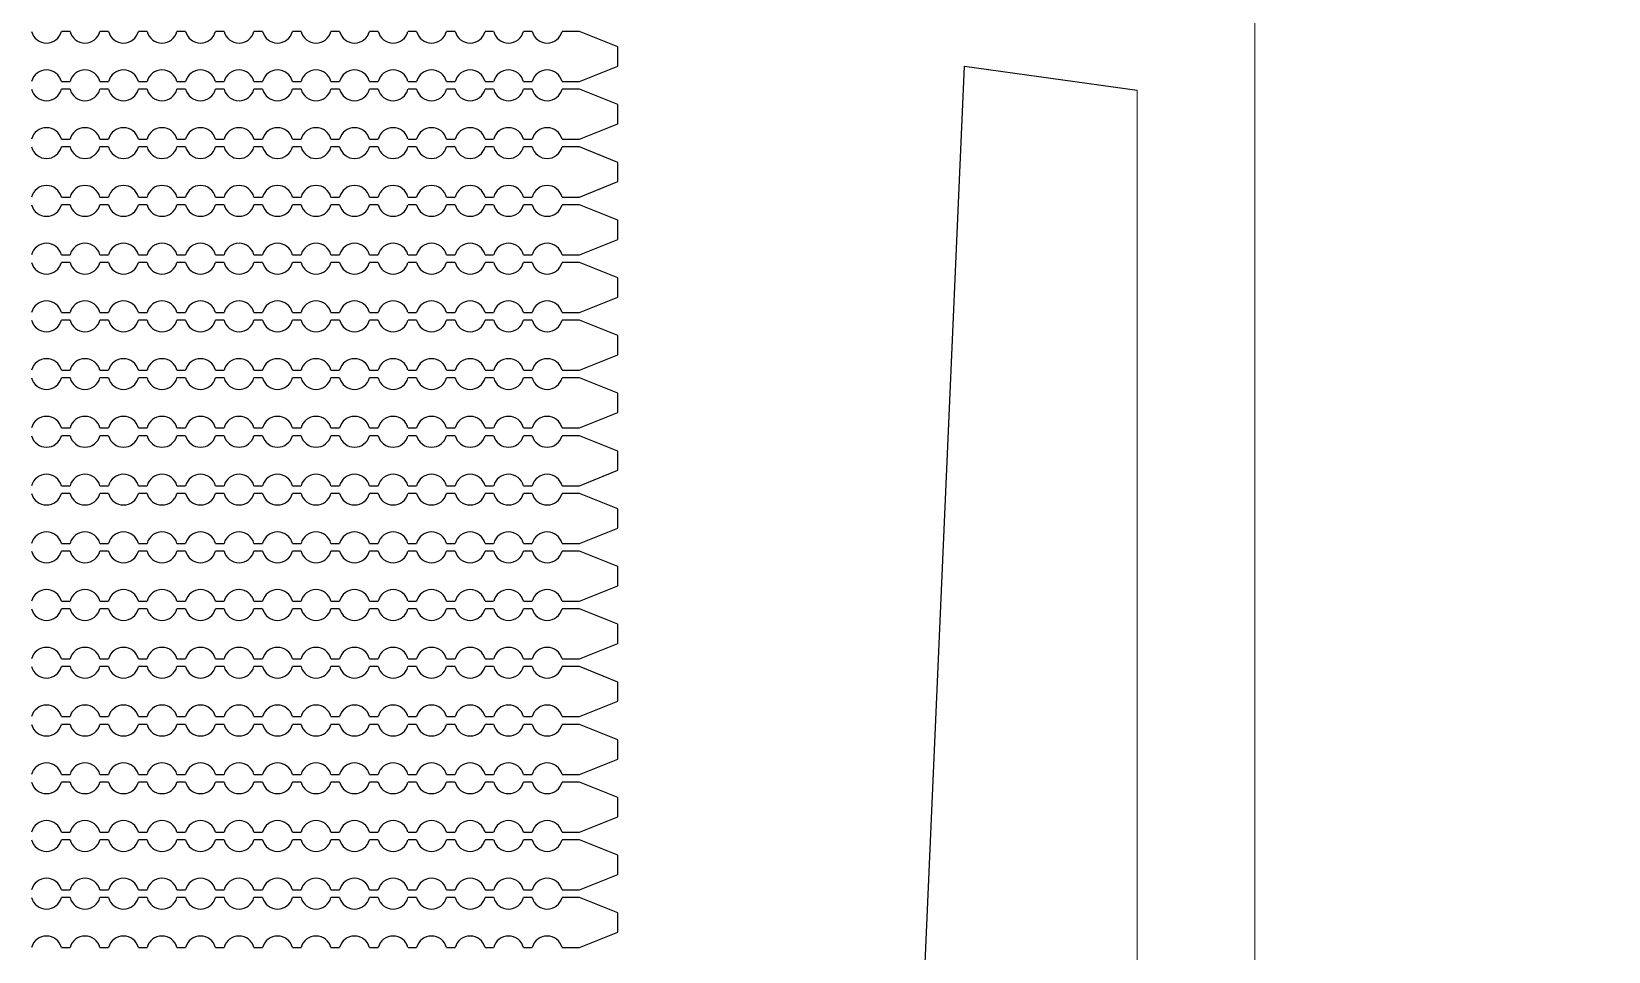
# Model space of a CAD drawing. Extents: x 4056 to 105656, y 4120 to 105720.
# Drawn here: x 35925 to 37972, y 31103 to 32298 of the extents above; entities that cross this region are included whole.
import ezdxf

# ---------------------------------------------------------------- set-up
doc = ezdxf.new("R2010")
doc.units = 13
doc.header["$MEASUREMENT"] = 0
doc.layers.add('Main Layer', color=7, linetype='Continuous', lineweight=0)

msp = doc.modelspace()

# ---------------------------------------------------------------- linework, layer by layer
at = {"lineweight": 0}
for p, q in [((37513.2, 32374.7), (37513.2, 26210.4)), ((37136.4, 32253), (37136.4, 32253)), ((37360.6, 32222), (37360.6, 26465.4))]:
    msp.add_line(p, q, dxfattribs=at)
for p, q in [((35975.1, 32298), (35963.9, 32298)), ((36025.1, 32298), (36013.9, 32298)), ((36075.1, 32298), (36063.9, 32298)), ((36125.1, 32298), (36113.9, 32298)), ((36175.1, 32298), (36163.9, 32298)), ((36225.1, 32298), (36213.9, 32298)), ((36275.1, 32298), (36263.9, 32298)), ((36325.1, 32298), (36313.9, 32298)), ((36375.1, 32298), (36363.9, 32298)), ((36425.1, 32298), (36413.9, 32298)), ((36475.1, 32298), (36463.9, 32298)), ((36525.1, 32298), (36513.9, 32298)), ((36575.1, 32298), (36563.9, 32298)), ((36625.1, 32298), (36613.9, 32298)), ((36636.4, 32298), (36625.1, 32298)), ((36686.4, 32278), (36636.4, 32298)), ((36686.4, 32253), (36686.4, 32278)), ((36636.4, 32233), (36686.4, 32253)), ((36936.4, 27703), (37136.4, 32253)), ((37136.4, 32253), (37360.6, 32222)), ((35963.9, 32233), (35975.1, 32233)), ((36013.9, 32233), (36025.1, 32233)), ((36063.9, 32233), (36075.1, 32233)), ((36113.9, 32233), (36125.1, 32233)), ((36163.9, 32233), (36175.1, 32233)), ((36213.9, 32233), (36225.1, 32233)), ((36263.9, 32233), (36275.1, 32233)), ((36313.9, 32233), (36325.1, 32233)), ((36363.9, 32233), (36375.1, 32233)), ((36413.9, 32233), (36425.1, 32233)), ((36463.9, 32233), (36475.1, 32233)), ((36513.9, 32233), (36525.1, 32233)), ((36563.9, 32233), (36575.1, 32233)), ((36613.9, 32233), (36625.1, 32233)), ((36625.1, 32233), (36636.4, 32233)), ((35975.1, 32223), (35963.9, 32223)), ((36025.1, 32223), (36013.9, 32223)), ((36075.1, 32223), (36063.9, 32223)), ((36125.1, 32223), (36113.9, 32223)), ((36175.1, 32223), (36163.9, 32223)), ((36225.1, 32223), (36213.9, 32223)), ((36275.1, 32223), (36263.9, 32223)), ((36325.1, 32223), (36313.9, 32223)), ((36375.1, 32223), (36363.9, 32223)), ((36425.1, 32223), (36413.9, 32223)), ((36475.1, 32223), (36463.9, 32223)), ((36525.1, 32223), (36513.9, 32223)), ((36575.1, 32223), (36563.9, 32223)), ((36625.1, 32223), (36613.9, 32223)), ((36636.4, 32223), (36625.1, 32223)), ((36686.4, 32203), (36636.4, 32223)), ((36686.4, 32178), (36686.4, 32203)), ((36636.4, 32158), (36686.4, 32178)), ((35963.9, 32158), (35975.1, 32158)), ((35975.1, 32148), (35963.9, 32148)), ((36013.9, 32158), (36025.1, 32158)), ((36025.1, 32148), (36013.9, 32148)), ((36063.9, 32158), (36075.1, 32158)), ((36075.1, 32148), (36063.9, 32148)), ((36113.9, 32158), (36125.1, 32158)), ((36125.1, 32148), (36113.9, 32148)), ((36163.9, 32158), (36175.1, 32158)), ((36175.1, 32148), (36163.9, 32148)), ((36213.9, 32158), (36225.1, 32158)), ((36225.1, 32148), (36213.9, 32148)), ((36263.9, 32158), (36275.1, 32158)), ((36275.1, 32148), (36263.9, 32148)), ((36313.9, 32158), (36325.1, 32158)), ((36325.1, 32148), (36313.9, 32148)), ((36363.9, 32158), (36375.1, 32158)), ((36375.1, 32148), (36363.9, 32148)), ((36413.9, 32158), (36425.1, 32158)), ((36425.1, 32148), (36413.9, 32148)), ((36463.9, 32158), (36475.1, 32158)), ((36475.1, 32148), (36463.9, 32148)), ((36513.9, 32158), (36525.1, 32158)), ((36525.1, 32148), (36513.9, 32148)), ((36563.9, 32158), (36575.1, 32158)), ((36575.1, 32148), (36563.9, 32148)), ((36613.9, 32158), (36625.1, 32158)), ((36625.1, 32148), (36613.9, 32148)), ((36625.1, 32158), (36636.4, 32158)), ((36636.4, 32148), (36625.1, 32148)), ((36686.4, 32128), (36636.4, 32148)), ((36686.4, 32103), (36686.4, 32128)), ((36636.4, 32083), (36686.4, 32103)), ((35963.9, 32083), (35975.1, 32083)), ((36013.9, 32083), (36025.1, 32083)), ((36063.9, 32083), (36075.1, 32083)), ((36113.9, 32083), (36125.1, 32083)), ((36163.9, 32083), (36175.1, 32083)), ((36213.9, 32083), (36225.1, 32083)), ((36263.9, 32083), (36275.1, 32083)), ((36313.9, 32083), (36325.1, 32083)), ((36363.9, 32083), (36375.1, 32083)), ((36413.9, 32083), (36425.1, 32083)), ((36463.9, 32083), (36475.1, 32083)), ((36513.9, 32083), (36525.1, 32083)), ((36563.9, 32083), (36575.1, 32083)), ((36613.9, 32083), (36625.1, 32083)), ((36625.1, 32083), (36636.4, 32083)), ((35975.1, 32073), (35963.9, 32073)), ((36025.1, 32073), (36013.9, 32073)), ((36075.1, 32073), (36063.9, 32073)), ((36125.1, 32073), (36113.9, 32073)), ((36175.1, 32073), (36163.9, 32073)), ((36225.1, 32073), (36213.9, 32073)), ((36275.1, 32073), (36263.9, 32073)), ((36325.1, 32073), (36313.9, 32073)), ((36375.1, 32073), (36363.9, 32073)), ((36425.1, 32073), (36413.9, 32073)), ((36475.1, 32073), (36463.9, 32073)), ((36525.1, 32073), (36513.9, 32073)), ((36575.1, 32073), (36563.9, 32073)), ((36625.1, 32073), (36613.9, 32073)), ((36636.4, 32073), (36625.1, 32073)), ((36686.4, 32053), (36636.4, 32073)), ((36686.4, 32028), (36686.4, 32053)), ((36636.4, 32008), (36686.4, 32028)), ((35963.9, 32008), (35975.1, 32008)), ((36013.9, 32008), (36025.1, 32008)), ((36063.9, 32008), (36075.1, 32008)), ((36113.9, 32008), (36125.1, 32008)), ((36163.9, 32008), (36175.1, 32008)), ((36213.9, 32008), (36225.1, 32008)), ((36263.9, 32008), (36275.1, 32008)), ((36313.9, 32008), (36325.1, 32008)), ((36363.9, 32008), (36375.1, 32008)), ((36413.9, 32008), (36425.1, 32008)), ((36463.9, 32008), (36475.1, 32008)), ((36513.9, 32008), (36525.1, 32008)), ((36563.9, 32008), (36575.1, 32008)), ((36613.9, 32008), (36625.1, 32008)), ((36625.1, 32008), (36636.4, 32008)), ((35975.1, 31998), (35963.9, 31998)), ((36025.1, 31998), (36013.9, 31998)), ((36075.1, 31998), (36063.9, 31998)), ((36125.1, 31998), (36113.9, 31998)), ((36175.1, 31998), (36163.9, 31998)), ((36225.1, 31998), (36213.9, 31998)), ((36275.1, 31998), (36263.9, 31998)), ((36325.1, 31998), (36313.9, 31998)), ((36375.1, 31998), (36363.9, 31998)), ((36425.1, 31998), (36413.9, 31998)), ((36475.1, 31998), (36463.9, 31998)), ((36525.1, 31998), (36513.9, 31998)), ((36575.1, 31998), (36563.9, 31998)), ((36625.1, 31998), (36613.9, 31998)), ((36636.4, 31998), (36625.1, 31998)), ((36686.4, 31978), (36636.4, 31998)), ((36686.4, 31953), (36686.4, 31978)), ((36636.4, 31933), (36686.4, 31953)), ((35963.9, 31933), (35975.1, 31933)), ((35975.1, 31923), (35963.9, 31923)), ((36013.9, 31933), (36025.1, 31933)), ((36025.1, 31923), (36013.9, 31923)), ((36063.9, 31933), (36075.1, 31933)), ((36075.1, 31923), (36063.9, 31923)), ((36113.9, 31933), (36125.1, 31933)), ((36125.1, 31923), (36113.9, 31923)), ((36163.9, 31933), (36175.1, 31933)), ((36175.1, 31923), (36163.9, 31923)), ((36213.9, 31933), (36225.1, 31933)), ((36225.1, 31923), (36213.9, 31923)), ((36263.9, 31933), (36275.1, 31933)), ((36275.1, 31923), (36263.9, 31923)), ((36313.9, 31933), (36325.1, 31933)), ((36325.1, 31923), (36313.9, 31923)), ((36363.9, 31933), (36375.1, 31933)), ((36375.1, 31923), (36363.9, 31923)), ((36413.9, 31933), (36425.1, 31933)), ((36425.1, 31923), (36413.9, 31923)), ((36463.9, 31933), (36475.1, 31933)), ((36475.1, 31923), (36463.9, 31923)), ((36513.9, 31933), (36525.1, 31933)), ((36525.1, 31923), (36513.9, 31923)), ((36563.9, 31933), (36575.1, 31933)), ((36575.1, 31923), (36563.9, 31923)), ((36613.9, 31933), (36625.1, 31933)), ((36625.1, 31923), (36613.9, 31923)), ((36625.1, 31933), (36636.4, 31933)), ((36636.4, 31923), (36625.1, 31923)), ((36686.4, 31903), (36636.4, 31923)), ((36686.4, 31878), (36686.4, 31903)), ((36636.4, 31858), (36686.4, 31878)), ((35963.9, 31858), (35975.1, 31858)), ((36013.9, 31858), (36025.1, 31858)), ((36063.9, 31858), (36075.1, 31858)), ((36113.9, 31858), (36125.1, 31858)), ((36163.9, 31858), (36175.1, 31858)), ((36213.9, 31858), (36225.1, 31858)), ((36263.9, 31858), (36275.1, 31858)), ((36313.9, 31858), (36325.1, 31858)), ((36363.9, 31858), (36375.1, 31858)), ((36413.9, 31858), (36425.1, 31858)), ((36463.9, 31858), (36475.1, 31858)), ((36513.9, 31858), (36525.1, 31858)), ((36563.9, 31858), (36575.1, 31858)), ((36613.9, 31858), (36625.1, 31858)), ((36625.1, 31858), (36636.4, 31858)), ((35975.1, 31848), (35963.9, 31848)), ((36025.1, 31848), (36013.9, 31848)), ((36075.1, 31848), (36063.9, 31848)), ((36125.1, 31848), (36113.9, 31848)), ((36175.1, 31848), (36163.9, 31848)), ((36225.1, 31848), (36213.9, 31848)), ((36275.1, 31848), (36263.9, 31848)), ((36325.1, 31848), (36313.9, 31848)), ((36375.1, 31848), (36363.9, 31848)), ((36425.1, 31848), (36413.9, 31848)), ((36475.1, 31848), (36463.9, 31848)), ((36525.1, 31848), (36513.9, 31848)), ((36575.1, 31848), (36563.9, 31848)), ((36625.1, 31848), (36613.9, 31848)), ((36636.4, 31848), (36625.1, 31848)), ((36686.4, 31828), (36636.4, 31848)), ((36686.4, 31803), (36686.4, 31828)), ((36636.4, 31783), (36686.4, 31803)), ((35963.9, 31783), (35975.1, 31783)), ((36013.9, 31783), (36025.1, 31783)), ((36063.9, 31783), (36075.1, 31783)), ((36113.9, 31783), (36125.1, 31783)), ((36163.9, 31783), (36175.1, 31783)), ((36213.9, 31783), (36225.1, 31783)), ((36263.9, 31783), (36275.1, 31783)), ((36313.9, 31783), (36325.1, 31783)), ((36363.9, 31783), (36375.1, 31783)), ((36413.9, 31783), (36425.1, 31783)), ((36463.9, 31783), (36475.1, 31783)), ((36513.9, 31783), (36525.1, 31783)), ((36563.9, 31783), (36575.1, 31783)), ((36613.9, 31783), (36625.1, 31783)), ((36625.1, 31783), (36636.4, 31783)), ((35975.1, 31773), (35963.9, 31773)), ((36025.1, 31773), (36013.9, 31773)), ((36075.1, 31773), (36063.9, 31773)), ((36125.1, 31773), (36113.9, 31773)), ((36175.1, 31773), (36163.9, 31773)), ((36225.1, 31773), (36213.9, 31773)), ((36275.1, 31773), (36263.9, 31773)), ((36325.1, 31773), (36313.9, 31773)), ((36375.1, 31773), (36363.9, 31773)), ((36425.1, 31773), (36413.9, 31773)), ((36475.1, 31773), (36463.9, 31773)), ((36525.1, 31773), (36513.9, 31773)), ((36575.1, 31773), (36563.9, 31773)), ((36625.1, 31773), (36613.9, 31773)), ((36636.4, 31773), (36625.1, 31773)), ((36686.4, 31753), (36636.4, 31773)), ((36686.4, 31728), (36686.4, 31753)), ((36636.4, 31708), (36686.4, 31728)), ((35963.9, 31708), (35975.1, 31708)), ((35975.1, 31698), (35963.9, 31698)), ((36013.9, 31708), (36025.1, 31708)), ((36025.1, 31698), (36013.9, 31698)), ((36063.9, 31708), (36075.1, 31708)), ((36075.1, 31698), (36063.9, 31698)), ((36113.9, 31708), (36125.1, 31708)), ((36125.1, 31698), (36113.9, 31698)), ((36163.9, 31708), (36175.1, 31708)), ((36175.1, 31698), (36163.9, 31698)), ((36213.9, 31708), (36225.1, 31708)), ((36225.1, 31698), (36213.9, 31698)), ((36263.9, 31708), (36275.1, 31708)), ((36275.1, 31698), (36263.9, 31698)), ((36313.9, 31708), (36325.1, 31708)), ((36325.1, 31698), (36313.9, 31698)), ((36363.9, 31708), (36375.1, 31708)), ((36375.1, 31698), (36363.9, 31698)), ((36413.9, 31708), (36425.1, 31708)), ((36425.1, 31698), (36413.9, 31698)), ((36463.9, 31708), (36475.1, 31708)), ((36475.1, 31698), (36463.9, 31698)), ((36513.9, 31708), (36525.1, 31708)), ((36525.1, 31698), (36513.9, 31698)), ((36563.9, 31708), (36575.1, 31708)), ((36575.1, 31698), (36563.9, 31698)), ((36613.9, 31708), (36625.1, 31708)), ((36625.1, 31698), (36613.9, 31698)), ((36625.1, 31708), (36636.4, 31708)), ((36636.4, 31698), (36625.1, 31698)), ((36686.4, 31678), (36636.4, 31698)), ((36686.4, 31653), (36686.4, 31678)), ((36636.4, 31633), (36686.4, 31653)), ((35963.9, 31633), (35975.1, 31633)), ((36013.9, 31633), (36025.1, 31633)), ((36063.9, 31633), (36075.1, 31633)), ((36113.9, 31633), (36125.1, 31633)), ((36163.9, 31633), (36175.1, 31633)), ((36213.9, 31633), (36225.1, 31633)), ((36263.9, 31633), (36275.1, 31633)), ((36313.9, 31633), (36325.1, 31633)), ((36363.9, 31633), (36375.1, 31633)), ((36413.9, 31633), (36425.1, 31633)), ((36463.9, 31633), (36475.1, 31633)), ((36513.9, 31633), (36525.1, 31633)), ((36563.9, 31633), (36575.1, 31633)), ((36613.9, 31633), (36625.1, 31633)), ((36625.1, 31633), (36636.4, 31633)), ((35975.1, 31623), (35963.9, 31623)), ((36025.1, 31623), (36013.9, 31623)), ((36075.1, 31623), (36063.9, 31623)), ((36125.1, 31623), (36113.9, 31623)), ((36175.1, 31623), (36163.9, 31623)), ((36225.1, 31623), (36213.9, 31623)), ((36275.1, 31623), (36263.9, 31623)), ((36325.1, 31623), (36313.9, 31623)), ((36375.1, 31623), (36363.9, 31623)), ((36425.1, 31623), (36413.9, 31623)), ((36475.1, 31623), (36463.9, 31623)), ((36525.1, 31623), (36513.9, 31623)), ((36575.1, 31623), (36563.9, 31623)), ((36625.1, 31623), (36613.9, 31623)), ((36636.4, 31623), (36625.1, 31623)), ((36686.4, 31603), (36636.4, 31623)), ((36686.4, 31578), (36686.4, 31603)), ((36636.4, 31558), (36686.4, 31578)), ((35963.9, 31558), (35975.1, 31558)), ((36013.9, 31558), (36025.1, 31558)), ((36063.9, 31558), (36075.1, 31558)), ((36113.9, 31558), (36125.1, 31558)), ((36163.9, 31558), (36175.1, 31558)), ((36213.9, 31558), (36225.1, 31558)), ((36263.9, 31558), (36275.1, 31558)), ((36313.9, 31558), (36325.1, 31558)), ((36363.9, 31558), (36375.1, 31558)), ((36413.9, 31558), (36425.1, 31558)), ((36463.9, 31558), (36475.1, 31558)), ((36513.9, 31558), (36525.1, 31558)), ((36563.9, 31558), (36575.1, 31558)), ((36613.9, 31558), (36625.1, 31558)), ((36625.1, 31558), (36636.4, 31558)), ((35975.1, 31548), (35963.9, 31548)), ((36025.1, 31548), (36013.9, 31548)), ((36075.1, 31548), (36063.9, 31548)), ((36125.1, 31548), (36113.9, 31548)), ((36175.1, 31548), (36163.9, 31548)), ((36225.1, 31548), (36213.9, 31548)), ((36275.1, 31548), (36263.9, 31548)), ((36325.1, 31548), (36313.9, 31548)), ((36375.1, 31548), (36363.9, 31548)), ((36425.1, 31548), (36413.9, 31548)), ((36475.1, 31548), (36463.9, 31548)), ((36525.1, 31548), (36513.9, 31548)), ((36575.1, 31548), (36563.9, 31548)), ((36625.1, 31548), (36613.9, 31548)), ((36636.4, 31548), (36625.1, 31548)), ((36686.4, 31528), (36636.4, 31548)), ((36686.4, 31503), (36686.4, 31528)), ((36636.4, 31483), (36686.4, 31503)), ((35963.9, 31483), (35975.1, 31483)), ((35975.1, 31473), (35963.9, 31473)), ((36013.9, 31483), (36025.1, 31483)), ((36025.1, 31473), (36013.9, 31473)), ((36063.9, 31483), (36075.1, 31483)), ((36075.1, 31473), (36063.9, 31473)), ((36113.9, 31483), (36125.1, 31483)), ((36125.1, 31473), (36113.9, 31473)), ((36163.9, 31483), (36175.1, 31483)), ((36175.1, 31473), (36163.9, 31473)), ((36213.9, 31483), (36225.1, 31483)), ((36225.1, 31473), (36213.9, 31473)), ((36263.9, 31483), (36275.1, 31483)), ((36275.1, 31473), (36263.9, 31473)), ((36313.9, 31483), (36325.1, 31483)), ((36325.1, 31473), (36313.9, 31473)), ((36363.9, 31483), (36375.1, 31483)), ((36375.1, 31473), (36363.9, 31473)), ((36413.9, 31483), (36425.1, 31483)), ((36425.1, 31473), (36413.9, 31473)), ((36463.9, 31483), (36475.1, 31483)), ((36475.1, 31473), (36463.9, 31473)), ((36513.9, 31483), (36525.1, 31483)), ((36525.1, 31473), (36513.9, 31473)), ((36563.9, 31483), (36575.1, 31483)), ((36575.1, 31473), (36563.9, 31473)), ((36613.9, 31483), (36625.1, 31483)), ((36625.1, 31473), (36613.9, 31473)), ((36625.1, 31483), (36636.4, 31483)), ((36636.4, 31473), (36625.1, 31473)), ((36686.4, 31453), (36636.4, 31473)), ((36686.4, 31428), (36686.4, 31453)), ((36636.4, 31408), (36686.4, 31428)), ((35963.9, 31408), (35975.1, 31408)), ((36013.9, 31408), (36025.1, 31408)), ((36063.9, 31408), (36075.1, 31408)), ((36113.9, 31408), (36125.1, 31408)), ((36163.9, 31408), (36175.1, 31408)), ((36213.9, 31408), (36225.1, 31408)), ((36263.9, 31408), (36275.1, 31408)), ((36313.9, 31408), (36325.1, 31408)), ((36363.9, 31408), (36375.1, 31408)), ((36413.9, 31408), (36425.1, 31408)), ((36463.9, 31408), (36475.1, 31408)), ((36513.9, 31408), (36525.1, 31408)), ((36563.9, 31408), (36575.1, 31408)), ((36613.9, 31408), (36625.1, 31408)), ((36625.1, 31408), (36636.4, 31408)), ((35975.1, 31398), (35963.9, 31398)), ((36025.1, 31398), (36013.9, 31398)), ((36075.1, 31398), (36063.9, 31398)), ((36125.1, 31398), (36113.9, 31398)), ((36175.1, 31398), (36163.9, 31398)), ((36225.1, 31398), (36213.9, 31398)), ((36275.1, 31398), (36263.9, 31398)), ((36325.1, 31398), (36313.9, 31398)), ((36375.1, 31398), (36363.9, 31398)), ((36425.1, 31398), (36413.9, 31398)), ((36475.1, 31398), (36463.9, 31398)), ((36525.1, 31398), (36513.9, 31398)), ((36575.1, 31398), (36563.9, 31398)), ((36625.1, 31398), (36613.9, 31398)), ((36636.4, 31398), (36625.1, 31398)), ((36686.4, 31378), (36636.4, 31398)), ((36686.4, 31353), (36686.4, 31378)), ((36636.4, 31333), (36686.4, 31353)), ((35963.9, 31333), (35975.1, 31333)), ((36013.9, 31333), (36025.1, 31333)), ((36063.9, 31333), (36075.1, 31333)), ((36113.9, 31333), (36125.1, 31333)), ((36163.9, 31333), (36175.1, 31333)), ((36213.9, 31333), (36225.1, 31333)), ((36263.9, 31333), (36275.1, 31333)), ((36313.9, 31333), (36325.1, 31333)), ((36363.9, 31333), (36375.1, 31333)), ((36413.9, 31333), (36425.1, 31333)), ((36463.9, 31333), (36475.1, 31333)), ((36513.9, 31333), (36525.1, 31333)), ((36563.9, 31333), (36575.1, 31333)), ((36613.9, 31333), (36625.1, 31333)), ((36625.1, 31333), (36636.4, 31333)), ((35975.1, 31323), (35963.9, 31323)), ((36025.1, 31323), (36013.9, 31323)), ((36075.1, 31323), (36063.9, 31323)), ((36125.1, 31323), (36113.9, 31323)), ((36175.1, 31323), (36163.9, 31323)), ((36225.1, 31323), (36213.9, 31323)), ((36275.1, 31323), (36263.9, 31323)), ((36325.1, 31323), (36313.9, 31323)), ((36375.1, 31323), (36363.9, 31323)), ((36425.1, 31323), (36413.9, 31323)), ((36475.1, 31323), (36463.9, 31323)), ((36525.1, 31323), (36513.9, 31323)), ((36575.1, 31323), (36563.9, 31323)), ((36625.1, 31323), (36613.9, 31323)), ((36636.4, 31323), (36625.1, 31323)), ((36686.4, 31303), (36636.4, 31323)), ((36686.4, 31278), (36686.4, 31303)), ((36636.4, 31258), (36686.4, 31278)), ((35963.9, 31258), (35975.1, 31258)), ((35975.1, 31248), (35963.9, 31248)), ((36013.9, 31258), (36025.1, 31258)), ((36025.1, 31248), (36013.9, 31248)), ((36063.9, 31258), (36075.1, 31258)), ((36075.1, 31248), (36063.9, 31248)), ((36113.9, 31258), (36125.1, 31258)), ((36125.1, 31248), (36113.9, 31248)), ((36163.9, 31258), (36175.1, 31258)), ((36175.1, 31248), (36163.9, 31248)), ((36213.9, 31258), (36225.1, 31258)), ((36225.1, 31248), (36213.9, 31248)), ((36263.9, 31258), (36275.1, 31258)), ((36275.1, 31248), (36263.9, 31248)), ((36313.9, 31258), (36325.1, 31258)), ((36325.1, 31248), (36313.9, 31248)), ((36363.9, 31258), (36375.1, 31258)), ((36375.1, 31248), (36363.9, 31248)), ((36413.9, 31258), (36425.1, 31258)), ((36425.1, 31248), (36413.9, 31248)), ((36463.9, 31258), (36475.1, 31258)), ((36475.1, 31248), (36463.9, 31248)), ((36513.9, 31258), (36525.1, 31258)), ((36525.1, 31248), (36513.9, 31248)), ((36563.9, 31258), (36575.1, 31258)), ((36575.1, 31248), (36563.9, 31248)), ((36613.9, 31258), (36625.1, 31258)), ((36625.1, 31248), (36613.9, 31248)), ((36625.1, 31258), (36636.4, 31258)), ((36636.4, 31248), (36625.1, 31248)), ((36686.4, 31228), (36636.4, 31248)), ((36686.4, 31203), (36686.4, 31228)), ((36636.4, 31183), (36686.4, 31203)), ((35963.9, 31183), (35975.1, 31183)), ((36013.9, 31183), (36025.1, 31183)), ((36063.9, 31183), (36075.1, 31183)), ((36113.9, 31183), (36125.1, 31183)), ((36163.9, 31183), (36175.1, 31183)), ((36213.9, 31183), (36225.1, 31183)), ((36263.9, 31183), (36275.1, 31183)), ((36313.9, 31183), (36325.1, 31183)), ((36363.9, 31183), (36375.1, 31183)), ((36413.9, 31183), (36425.1, 31183)), ((36463.9, 31183), (36475.1, 31183)), ((36513.9, 31183), (36525.1, 31183)), ((36563.9, 31183), (36575.1, 31183)), ((36613.9, 31183), (36625.1, 31183)), ((36625.1, 31183), (36636.4, 31183)), ((35975.1, 31173), (35963.9, 31173)), ((36025.1, 31173), (36013.9, 31173)), ((36075.1, 31173), (36063.9, 31173)), ((36125.1, 31173), (36113.9, 31173)), ((36175.1, 31173), (36163.9, 31173)), ((36225.1, 31173), (36213.9, 31173)), ((36275.1, 31173), (36263.9, 31173)), ((36325.1, 31173), (36313.9, 31173)), ((36375.1, 31173), (36363.9, 31173)), ((36425.1, 31173), (36413.9, 31173)), ((36475.1, 31173), (36463.9, 31173)), ((36525.1, 31173), (36513.9, 31173)), ((36575.1, 31173), (36563.9, 31173)), ((36625.1, 31173), (36613.9, 31173)), ((36636.4, 31173), (36625.1, 31173)), ((36686.4, 31153), (36636.4, 31173)), ((36686.4, 31128), (36686.4, 31153)), ((36636.4, 31108), (36686.4, 31128)), ((35963.9, 31108), (35975.1, 31108)), ((36013.9, 31108), (36025.1, 31108)), ((36063.9, 31108), (36075.1, 31108)), ((36113.9, 31108), (36125.1, 31108)), ((36163.9, 31108), (36175.1, 31108)), ((36213.9, 31108), (36225.1, 31108)), ((36263.9, 31108), (36275.1, 31108)), ((36313.9, 31108), (36325.1, 31108)), ((36363.9, 31108), (36375.1, 31108)), ((36413.9, 31108), (36425.1, 31108)), ((36463.9, 31108), (36475.1, 31108)), ((36513.9, 31108), (36525.1, 31108)), ((36563.9, 31108), (36575.1, 31108)), ((36613.9, 31108), (36625.1, 31108)), ((36625.1, 31108), (36636.4, 31108))]:
    msp.add_line(p, q)
for centre, start, end in [((35944.5, 32303), 194.4775, 345.5225), ((35994.5, 32303), 194.4775, 345.5225), ((36044.5, 32303), 194.4775, 345.5225), ((36094.5, 32303), 194.4775, 345.5225), ((36144.5, 32303), 194.4775, 345.5225), ((36194.5, 32303), 194.4775, 345.5225), ((36244.5, 32303), 194.4775, 345.5225), ((36294.5, 32303), 194.4775, 345.5225), ((36344.5, 32303), 194.4775, 345.5225), ((36394.5, 32303), 194.4775, 345.5225), ((36444.5, 32303), 194.4775, 345.5225), ((36494.5, 32303), 194.4775, 345.5225), ((36544.5, 32303), 194.4775, 345.5225), ((36594.5, 32303), 194.4775, 345.5225), ((35944.5, 32228), 14.4775, 165.5225), ((35994.5, 32228), 14.4775, 165.5225), ((36044.5, 32228), 14.4775, 165.5225), ((36094.5, 32228), 14.4775, 165.5225), ((36144.5, 32228), 14.4775, 165.5225), ((36194.5, 32228), 14.4775, 165.5225), ((36244.5, 32228), 14.4775, 165.5225), ((36294.5, 32228), 14.4775, 165.5225), ((36344.5, 32228), 14.4775, 165.5225), ((36394.5, 32228), 14.4775, 165.5225), ((36444.5, 32228), 14.4775, 165.5225), ((36494.5, 32228), 14.4775, 165.5225), ((36544.5, 32228), 14.4775, 165.5225), ((36594.5, 32228), 14.4775, 165.5225), ((35944.5, 32228), 194.4775, 345.5225), ((35994.5, 32228), 194.4775, 345.5225), ((36044.5, 32228), 194.4775, 345.5225), ((36094.5, 32228), 194.4775, 345.5225), ((36144.5, 32228), 194.4775, 345.5225), ((36194.5, 32228), 194.4775, 345.5225), ((36244.5, 32228), 194.4775, 345.5225), ((36294.5, 32228), 194.4775, 345.5225), ((36344.5, 32228), 194.4775, 345.5225), ((36394.5, 32228), 194.4775, 345.5225), ((36444.5, 32228), 194.4775, 345.5225), ((36494.5, 32228), 194.4775, 345.5225), ((36544.5, 32228), 194.4775, 345.5225), ((36594.5, 32228), 194.4775, 345.5225), ((35944.5, 32153), 14.4775, 165.5225), ((35994.5, 32153), 14.4775, 165.5225), ((36044.5, 32153), 14.4775, 165.5225), ((36094.5, 32153), 14.4775, 165.5225), ((36144.5, 32153), 14.4775, 165.5225), ((36194.5, 32153), 14.4775, 165.5225), ((36244.5, 32153), 14.4775, 165.5225), ((36294.5, 32153), 14.4775, 165.5225), ((36344.5, 32153), 14.4775, 165.5225), ((36394.5, 32153), 14.4775, 165.5225), ((36444.5, 32153), 14.4775, 165.5225), ((36494.5, 32153), 14.4775, 165.5225), ((36544.5, 32153), 14.4775, 165.5225), ((36594.5, 32153), 14.4775, 165.5225), ((35944.5, 32153), 194.4775, 345.5225), ((35994.5, 32153), 194.4775, 345.5225), ((36044.5, 32153), 194.4775, 345.5225), ((36094.5, 32153), 194.4775, 345.5225), ((36144.5, 32153), 194.4775, 345.5225), ((36194.5, 32153), 194.4775, 345.5225), ((36244.5, 32153), 194.4775, 345.5225), ((36294.5, 32153), 194.4775, 345.5225), ((36344.5, 32153), 194.4775, 345.5225), ((36394.5, 32153), 194.4775, 345.5225), ((36444.5, 32153), 194.4775, 345.5225), ((36494.5, 32153), 194.4775, 345.5225), ((36544.5, 32153), 194.4775, 345.5225), ((36594.5, 32153), 194.4775, 345.5225), ((35944.5, 32078), 14.4775, 165.5225), ((35994.5, 32078), 14.4775, 165.5225), ((36044.5, 32078), 14.4775, 165.5225), ((36094.5, 32078), 14.4775, 165.5225), ((36144.5, 32078), 14.4775, 165.5225), ((36194.5, 32078), 14.4775, 165.5225), ((36244.5, 32078), 14.4775, 165.5225), ((36294.5, 32078), 14.4775, 165.5225), ((36344.5, 32078), 14.4775, 165.5225), ((36394.5, 32078), 14.4775, 165.5225), ((36444.5, 32078), 14.4775, 165.5225), ((36494.5, 32078), 14.4775, 165.5225), ((36544.5, 32078), 14.4775, 165.5225), ((36594.5, 32078), 14.4775, 165.5225), ((35944.5, 32078), 194.4775, 345.5225), ((35994.5, 32078), 194.4775, 345.5225), ((36044.5, 32078), 194.4775, 345.5225), ((36094.5, 32078), 194.4775, 345.5225), ((36144.5, 32078), 194.4775, 345.5225), ((36194.5, 32078), 194.4775, 345.5225), ((36244.5, 32078), 194.4775, 345.5225), ((36294.5, 32078), 194.4775, 345.5225), ((36344.5, 32078), 194.4775, 345.5225), ((36394.5, 32078), 194.4775, 345.5225), ((36444.5, 32078), 194.4775, 345.5225), ((36494.5, 32078), 194.4775, 345.5225), ((36544.5, 32078), 194.4775, 345.5225), ((36594.5, 32078), 194.4775, 345.5225), ((35944.5, 32003), 14.4775, 165.5225), ((35994.5, 32003), 14.4775, 165.5225), ((36044.5, 32003), 14.4775, 165.5225), ((36094.5, 32003), 14.4775, 165.5225), ((36144.5, 32003), 14.4775, 165.5225), ((36194.5, 32003), 14.4775, 165.5225), ((36244.5, 32003), 14.4775, 165.5225), ((36294.5, 32003), 14.4775, 165.5225), ((36344.5, 32003), 14.4775, 165.5225), ((36394.5, 32003), 14.4775, 165.5225), ((36444.5, 32003), 14.4775, 165.5225), ((36494.5, 32003), 14.4775, 165.5225), ((36544.5, 32003), 14.4775, 165.5225), ((36594.5, 32003), 14.4775, 165.5225), ((35944.5, 32003), 194.4775, 345.5225), ((35994.5, 32003), 194.4775, 345.5225), ((36044.5, 32003), 194.4775, 345.5225), ((36094.5, 32003), 194.4775, 345.5225), ((36144.5, 32003), 194.4775, 345.5225), ((36194.5, 32003), 194.4775, 345.5225), ((36244.5, 32003), 194.4775, 345.5225), ((36294.5, 32003), 194.4775, 345.5225), ((36344.5, 32003), 194.4775, 345.5225), ((36394.5, 32003), 194.4775, 345.5225), ((36444.5, 32003), 194.4775, 345.5225), ((36494.5, 32003), 194.4775, 345.5225), ((36544.5, 32003), 194.4775, 345.5225), ((36594.5, 32003), 194.4775, 345.5225), ((35944.5, 31928), 14.4775, 165.5225), ((35994.5, 31928), 14.4775, 165.5225), ((36044.5, 31928), 14.4775, 165.5225), ((36094.5, 31928), 14.4775, 165.5225), ((36144.5, 31928), 14.4775, 165.5225), ((36194.5, 31928), 14.4775, 165.5225), ((36244.5, 31928), 14.4775, 165.5225), ((36294.5, 31928), 14.4775, 165.5225), ((36344.5, 31928), 14.4775, 165.5225), ((36394.5, 31928), 14.4775, 165.5225), ((36444.5, 31928), 14.4775, 165.5225), ((36494.5, 31928), 14.4775, 165.5225), ((36544.5, 31928), 14.4775, 165.5225), ((36594.5, 31928), 14.4775, 165.5225), ((35944.5, 31928), 194.4775, 345.5225), ((35994.5, 31928), 194.4775, 345.5225), ((36044.5, 31928), 194.4775, 345.5225), ((36094.5, 31928), 194.4775, 345.5225), ((36144.5, 31928), 194.4775, 345.5225), ((36194.5, 31928), 194.4775, 345.5225), ((36244.5, 31928), 194.4775, 345.5225), ((36294.5, 31928), 194.4775, 345.5225), ((36344.5, 31928), 194.4775, 345.5225), ((36394.5, 31928), 194.4775, 345.5225), ((36444.5, 31928), 194.4775, 345.5225), ((36494.5, 31928), 194.4775, 345.5225), ((36544.5, 31928), 194.4775, 345.5225), ((36594.5, 31928), 194.4775, 345.5225), ((35944.5, 31853), 14.4775, 165.5225), ((35994.5, 31853), 14.4775, 165.5225), ((36044.5, 31853), 14.4775, 165.5225), ((36094.5, 31853), 14.4775, 165.5225), ((36144.5, 31853), 14.4775, 165.5225), ((36194.5, 31853), 14.4775, 165.5225), ((36244.5, 31853), 14.4775, 165.5225), ((36294.5, 31853), 14.4775, 165.5225), ((36344.5, 31853), 14.4775, 165.5225), ((36394.5, 31853), 14.4775, 165.5225), ((36444.5, 31853), 14.4775, 165.5225), ((36494.5, 31853), 14.4775, 165.5225), ((36544.5, 31853), 14.4775, 165.5225), ((36594.5, 31853), 14.4775, 165.5225), ((35944.5, 31853), 194.4775, 345.5225), ((35994.5, 31853), 194.4775, 345.5225), ((36044.5, 31853), 194.4775, 345.5225), ((36094.5, 31853), 194.4775, 345.5225), ((36144.5, 31853), 194.4775, 345.5225), ((36194.5, 31853), 194.4775, 345.5225), ((36244.5, 31853), 194.4775, 345.5225), ((36294.5, 31853), 194.4775, 345.5225), ((36344.5, 31853), 194.4775, 345.5225), ((36394.5, 31853), 194.4775, 345.5225), ((36444.5, 31853), 194.4775, 345.5225), ((36494.5, 31853), 194.4775, 345.5225), ((36544.5, 31853), 194.4775, 345.5225), ((36594.5, 31853), 194.4775, 345.5225), ((35944.5, 31778), 14.4775, 165.5225), ((35994.5, 31778), 14.4775, 165.5225), ((36044.5, 31778), 14.4775, 165.5225), ((36094.5, 31778), 14.4775, 165.5225), ((36144.5, 31778), 14.4775, 165.5225), ((36194.5, 31778), 14.4775, 165.5225), ((36244.5, 31778), 14.4775, 165.5225), ((36294.5, 31778), 14.4775, 165.5225), ((36344.5, 31778), 14.4775, 165.5225), ((36394.5, 31778), 14.4775, 165.5225), ((36444.5, 31778), 14.4775, 165.5225), ((36494.5, 31778), 14.4775, 165.5225), ((36544.5, 31778), 14.4775, 165.5225), ((36594.5, 31778), 14.4775, 165.5225), ((35944.5, 31778), 194.4775, 345.5225), ((35994.5, 31778), 194.4775, 345.5225), ((36044.5, 31778), 194.4775, 345.5225), ((36094.5, 31778), 194.4775, 345.5225), ((36144.5, 31778), 194.4775, 345.5225), ((36194.5, 31778), 194.4775, 345.5225), ((36244.5, 31778), 194.4775, 345.5225), ((36294.5, 31778), 194.4775, 345.5225), ((36344.5, 31778), 194.4775, 345.5225), ((36394.5, 31778), 194.4775, 345.5225), ((36444.5, 31778), 194.4775, 345.5225), ((36494.5, 31778), 194.4775, 345.5225), ((36544.5, 31778), 194.4775, 345.5225), ((36594.5, 31778), 194.4775, 345.5225), ((35944.5, 31703), 14.4775, 165.5225), ((35994.5, 31703), 14.4775, 165.5225), ((36044.5, 31703), 14.4775, 165.5225), ((36094.5, 31703), 14.4775, 165.5225), ((36144.5, 31703), 14.4775, 165.5225), ((36194.5, 31703), 14.4775, 165.5225), ((36244.5, 31703), 14.4775, 165.5225), ((36294.5, 31703), 14.4775, 165.5225), ((36344.5, 31703), 14.4775, 165.5225), ((36394.5, 31703), 14.4775, 165.5225), ((36444.5, 31703), 14.4775, 165.5225), ((36494.5, 31703), 14.4775, 165.5225), ((36544.5, 31703), 14.4775, 165.5225), ((36594.5, 31703), 14.4775, 165.5225), ((35944.5, 31703), 194.4775, 345.5225), ((35994.5, 31703), 194.4775, 345.5225), ((36044.5, 31703), 194.4775, 345.5225), ((36094.5, 31703), 194.4775, 345.5225), ((36144.5, 31703), 194.4775, 345.5225), ((36194.5, 31703), 194.4775, 345.5225), ((36244.5, 31703), 194.4775, 345.5225), ((36294.5, 31703), 194.4775, 345.5225), ((36344.5, 31703), 194.4775, 345.5225), ((36394.5, 31703), 194.4775, 345.5225), ((36444.5, 31703), 194.4775, 345.5225), ((36494.5, 31703), 194.4775, 345.5225), ((36544.5, 31703), 194.4775, 345.5225), ((36594.5, 31703), 194.4775, 345.5225), ((35944.5, 31628), 14.4775, 165.5225), ((35994.5, 31628), 14.4775, 165.5225), ((36044.5, 31628), 14.4775, 165.5225), ((36094.5, 31628), 14.4775, 165.5225), ((36144.5, 31628), 14.4775, 165.5225), ((36194.5, 31628), 14.4775, 165.5225), ((36244.5, 31628), 14.4775, 165.5225), ((36294.5, 31628), 14.4775, 165.5225), ((36344.5, 31628), 14.4775, 165.5225), ((36394.5, 31628), 14.4775, 165.5225), ((36444.5, 31628), 14.4775, 165.5225), ((36494.5, 31628), 14.4775, 165.5225), ((36544.5, 31628), 14.4775, 165.5225), ((36594.5, 31628), 14.4775, 165.5225), ((35944.5, 31628), 194.4775, 345.5225), ((35994.5, 31628), 194.4775, 345.5225), ((36044.5, 31628), 194.4775, 345.5225), ((36094.5, 31628), 194.4775, 345.5225), ((36144.5, 31628), 194.4775, 345.5225), ((36194.5, 31628), 194.4775, 345.5225), ((36244.5, 31628), 194.4775, 345.5225), ((36294.5, 31628), 194.4775, 345.5225), ((36344.5, 31628), 194.4775, 345.5225), ((36394.5, 31628), 194.4775, 345.5225), ((36444.5, 31628), 194.4775, 345.5225), ((36494.5, 31628), 194.4775, 345.5225), ((36544.5, 31628), 194.4775, 345.5225), ((36594.5, 31628), 194.4775, 345.5225), ((35944.5, 31553), 14.4775, 165.5225), ((35994.5, 31553), 14.4775, 165.5225), ((36044.5, 31553), 14.4775, 165.5225), ((36094.5, 31553), 14.4775, 165.5225), ((36144.5, 31553), 14.4775, 165.5225), ((36194.5, 31553), 14.4775, 165.5225), ((36244.5, 31553), 14.4775, 165.5225), ((36294.5, 31553), 14.4775, 165.5225), ((36344.5, 31553), 14.4775, 165.5225), ((36394.5, 31553), 14.4775, 165.5225), ((36444.5, 31553), 14.4775, 165.5225), ((36494.5, 31553), 14.4775, 165.5225), ((36544.5, 31553), 14.4775, 165.5225), ((36594.5, 31553), 14.4775, 165.5225), ((35944.5, 31553), 194.4775, 345.5225), ((35994.5, 31553), 194.4775, 345.5225), ((36044.5, 31553), 194.4775, 345.5225), ((36094.5, 31553), 194.4775, 345.5225), ((36144.5, 31553), 194.4775, 345.5225), ((36194.5, 31553), 194.4775, 345.5225), ((36244.5, 31553), 194.4775, 345.5225), ((36294.5, 31553), 194.4775, 345.5225), ((36344.5, 31553), 194.4775, 345.5225), ((36394.5, 31553), 194.4775, 345.5225), ((36444.5, 31553), 194.4775, 345.5225), ((36494.5, 31553), 194.4775, 345.5225), ((36544.5, 31553), 194.4775, 345.5225), ((36594.5, 31553), 194.4775, 345.5225), ((35944.5, 31478), 14.4775, 165.5225), ((35994.5, 31478), 14.4775, 165.5225), ((36044.5, 31478), 14.4775, 165.5225), ((36094.5, 31478), 14.4775, 165.5225), ((36144.5, 31478), 14.4775, 165.5225), ((36194.5, 31478), 14.4775, 165.5225), ((36244.5, 31478), 14.4775, 165.5225), ((36294.5, 31478), 14.4775, 165.5225), ((36344.5, 31478), 14.4775, 165.5225), ((36394.5, 31478), 14.4775, 165.5225), ((36444.5, 31478), 14.4775, 165.5225), ((36494.5, 31478), 14.4775, 165.5225), ((36544.5, 31478), 14.4775, 165.5225), ((36594.5, 31478), 14.4775, 165.5225), ((35944.5, 31478), 194.4775, 345.5225), ((35994.5, 31478), 194.4775, 345.5225), ((36044.5, 31478), 194.4775, 345.5225), ((36094.5, 31478), 194.4775, 345.5225), ((36144.5, 31478), 194.4775, 345.5225), ((36194.5, 31478), 194.4775, 345.5225), ((36244.5, 31478), 194.4775, 345.5225), ((36294.5, 31478), 194.4775, 345.5225), ((36344.5, 31478), 194.4775, 345.5225), ((36394.5, 31478), 194.4775, 345.5225), ((36444.5, 31478), 194.4775, 345.5225), ((36494.5, 31478), 194.4775, 345.5225), ((36544.5, 31478), 194.4775, 345.5225), ((36594.5, 31478), 194.4775, 345.5225), ((35944.5, 31403), 14.4775, 165.5225), ((35994.5, 31403), 14.4775, 165.5225), ((36044.5, 31403), 14.4775, 165.5225), ((36094.5, 31403), 14.4775, 165.5225), ((36144.5, 31403), 14.4775, 165.5225), ((36194.5, 31403), 14.4775, 165.5225), ((36244.5, 31403), 14.4775, 165.5225), ((36294.5, 31403), 14.4775, 165.5225), ((36344.5, 31403), 14.4775, 165.5225), ((36394.5, 31403), 14.4775, 165.5225), ((36444.5, 31403), 14.4775, 165.5225), ((36494.5, 31403), 14.4775, 165.5225), ((36544.5, 31403), 14.4775, 165.5225), ((36594.5, 31403), 14.4775, 165.5225), ((35944.5, 31403), 194.4775, 345.5225), ((35994.5, 31403), 194.4775, 345.5225), ((36044.5, 31403), 194.4775, 345.5225), ((36094.5, 31403), 194.4775, 345.5225), ((36144.5, 31403), 194.4775, 345.5225), ((36194.5, 31403), 194.4775, 345.5225), ((36244.5, 31403), 194.4775, 345.5225), ((36294.5, 31403), 194.4775, 345.5225), ((36344.5, 31403), 194.4775, 345.5225), ((36394.5, 31403), 194.4775, 345.5225), ((36444.5, 31403), 194.4775, 345.5225), ((36494.5, 31403), 194.4775, 345.5225), ((36544.5, 31403), 194.4775, 345.5225), ((36594.5, 31403), 194.4775, 345.5225), ((35944.5, 31328), 14.4775, 165.5225), ((35994.5, 31328), 14.4775, 165.5225), ((36044.5, 31328), 14.4775, 165.5225), ((36094.5, 31328), 14.4775, 165.5225), ((36144.5, 31328), 14.4775, 165.5225), ((36194.5, 31328), 14.4775, 165.5225), ((36244.5, 31328), 14.4775, 165.5225), ((36294.5, 31328), 14.4775, 165.5225), ((36344.5, 31328), 14.4775, 165.5225), ((36394.5, 31328), 14.4775, 165.5225), ((36444.5, 31328), 14.4775, 165.5225), ((36494.5, 31328), 14.4775, 165.5225), ((36544.5, 31328), 14.4775, 165.5225), ((36594.5, 31328), 14.4775, 165.5225), ((35944.5, 31328), 194.4775, 345.5225), ((35994.5, 31328), 194.4775, 345.5225), ((36044.5, 31328), 194.4775, 345.5225), ((36094.5, 31328), 194.4775, 345.5225), ((36144.5, 31328), 194.4775, 345.5225), ((36194.5, 31328), 194.4775, 345.5225), ((36244.5, 31328), 194.4775, 345.5225), ((36294.5, 31328), 194.4775, 345.5225), ((36344.5, 31328), 194.4775, 345.5225), ((36394.5, 31328), 194.4775, 345.5225), ((36444.5, 31328), 194.4775, 345.5225), ((36494.5, 31328), 194.4775, 345.5225), ((36544.5, 31328), 194.4775, 345.5225), ((36594.5, 31328), 194.4775, 345.5225), ((35944.5, 31253), 14.4775, 165.5225), ((35994.5, 31253), 14.4775, 165.5225), ((36044.5, 31253), 14.4775, 165.5225), ((36094.5, 31253), 14.4775, 165.5225), ((36144.5, 31253), 14.4775, 165.5225), ((36194.5, 31253), 14.4775, 165.5225), ((36244.5, 31253), 14.4775, 165.5225), ((36294.5, 31253), 14.4775, 165.5225), ((36344.5, 31253), 14.4775, 165.5225), ((36394.5, 31253), 14.4775, 165.5225), ((36444.5, 31253), 14.4775, 165.5225), ((36494.5, 31253), 14.4775, 165.5225), ((36544.5, 31253), 14.4775, 165.5225), ((36594.5, 31253), 14.4775, 165.5225), ((35944.5, 31253), 194.4775, 345.5225), ((35994.5, 31253), 194.4775, 345.5225), ((36044.5, 31253), 194.4775, 345.5225), ((36094.5, 31253), 194.4775, 345.5225), ((36144.5, 31253), 194.4775, 345.5225), ((36194.5, 31253), 194.4775, 345.5225), ((36244.5, 31253), 194.4775, 345.5225), ((36294.5, 31253), 194.4775, 345.5225), ((36344.5, 31253), 194.4775, 345.5225), ((36394.5, 31253), 194.4775, 345.5225), ((36444.5, 31253), 194.4775, 345.5225), ((36494.5, 31253), 194.4775, 345.5225), ((36544.5, 31253), 194.4775, 345.5225), ((36594.5, 31253), 194.4775, 345.5225), ((35944.5, 31178), 14.4775, 165.5225), ((35994.5, 31178), 14.4775, 165.5225), ((36044.5, 31178), 14.4775, 165.5225), ((36094.5, 31178), 14.4775, 165.5225), ((36144.5, 31178), 14.4775, 165.5225), ((36194.5, 31178), 14.4775, 165.5225), ((36244.5, 31178), 14.4775, 165.5225), ((36294.5, 31178), 14.4775, 165.5225), ((36344.5, 31178), 14.4775, 165.5225), ((36394.5, 31178), 14.4775, 165.5225), ((36444.5, 31178), 14.4775, 165.5225), ((36494.5, 31178), 14.4775, 165.5225), ((36544.5, 31178), 14.4775, 165.5225), ((36594.5, 31178), 14.4775, 165.5225), ((35944.5, 31178), 194.4775, 345.5225), ((35994.5, 31178), 194.4775, 345.5225), ((36044.5, 31178), 194.4775, 345.5225), ((36094.5, 31178), 194.4775, 345.5225), ((36144.5, 31178), 194.4775, 345.5225), ((36194.5, 31178), 194.4775, 345.5225), ((36244.5, 31178), 194.4775, 345.5225), ((36294.5, 31178), 194.4775, 345.5225), ((36344.5, 31178), 194.4775, 345.5225), ((36394.5, 31178), 194.4775, 345.5225), ((36444.5, 31178), 194.4775, 345.5225), ((36494.5, 31178), 194.4775, 345.5225), ((36544.5, 31178), 194.4775, 345.5225), ((36594.5, 31178), 194.4775, 345.5225), ((35944.5, 31103), 14.4775, 165.5225), ((35994.5, 31103), 14.4775, 165.5225), ((36044.5, 31103), 14.4775, 165.5225), ((36094.5, 31103), 14.4775, 165.5225), ((36144.5, 31103), 14.4775, 165.5225), ((36194.5, 31103), 14.4775, 165.5225), ((36244.5, 31103), 14.4775, 165.5225), ((36294.5, 31103), 14.4775, 165.5225), ((36344.5, 31103), 14.4775, 165.5225), ((36394.5, 31103), 14.4775, 165.5225), ((36444.5, 31103), 14.4775, 165.5225), ((36494.5, 31103), 14.4775, 165.5225), ((36544.5, 31103), 14.4775, 165.5225), ((36594.5, 31103), 14.4775, 165.5225)]:
    msp.add_arc(centre, 20, start, end)
at = {"layer": 'Main Layer'}
msp.add_circle((54856, 54920.5), 50800, dxfattribs=at)

doc.saveas('drawing.dxf')
